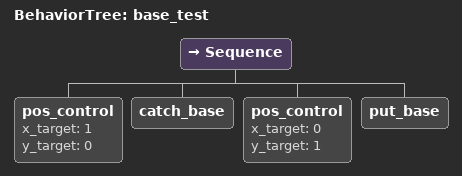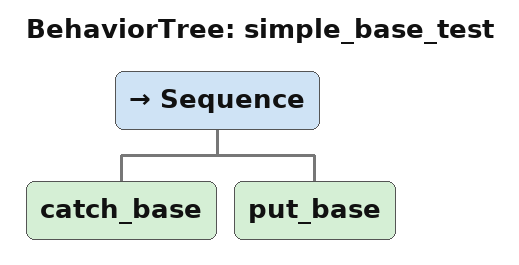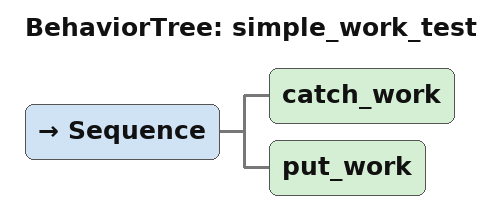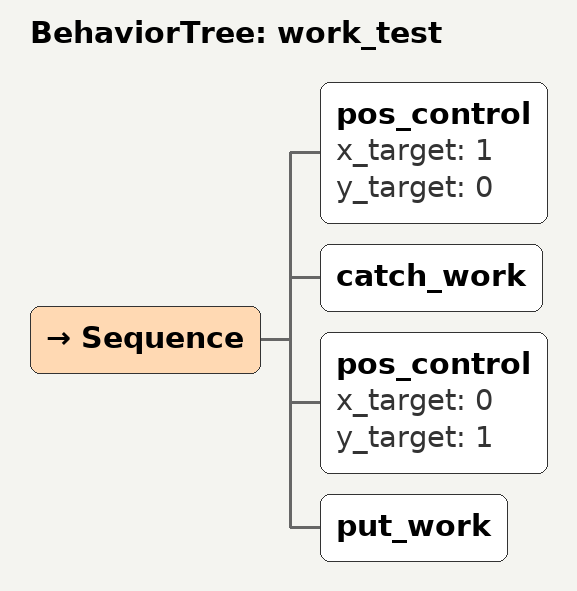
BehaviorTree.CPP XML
<?xml version="1.0" encoding="UTF-8"?>
<root BTCPP_format="4">
  <BehaviorTree ID="base_test">
    <Sequence>
      <pos_control x_target="1"
                   y_target="0"/>
      <catch_base/>
      <pos_control x_target="0"
                   y_target="1"/>
      <put_base/>
    </Sequence>
  </BehaviorTree>

  <BehaviorTree ID="simple_base_test">
    <Sequence>
      <catch_base/>
      <put_base/>
    </Sequence>
  </BehaviorTree>

  <BehaviorTree ID="simple_work_test">
    <Sequence>
      <catch_work/>
      <put_work/>
    </Sequence>
  </BehaviorTree>

  <BehaviorTree ID="work_test">
    <Sequence>
      <pos_control x_target="1"
                   y_target="0"/>
      <catch_work/>
      <pos_control x_target="0"
                   y_target="1"/>
      <put_work/>
    </Sequence>
  </BehaviorTree>

</root>
